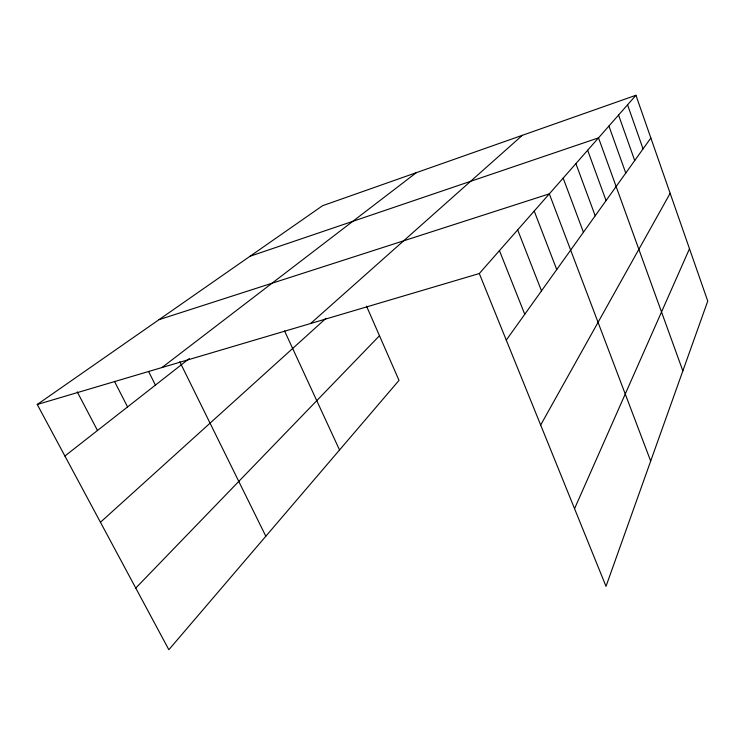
<?xml version="1.0" encoding="UTF-8"?>
<svg xmlns="http://www.w3.org/2000/svg" width="745" height="745" viewBox="0 0 745 745"><rect width="100%" height="100%" fill="white"/><g stroke="black" fill="none" stroke-linecap="round" stroke-linejoin="round"><path stroke-width="1.12" d="M574.553 508.667L689.488 248.737M540.674 425.032L670.155 193.309M506.274 340.12L650.851 137.993M479.305 273.536L635.951 95.276L707.75 301.082L606.011 586.343L479.305 273.536L37.25 404.488L168.845 649.724L399.022 380.378L366.531 306.139M135.767 588.075L379.484 335.734M100.445 522.264L326.031 318.301M310.609 323.507L522.375 135.301M64.899 456.024L189.323 358.541M161.991 367.536L416.306 172.682M37.25 404.488L322.576 205.713L635.951 95.276M250.05 256.243L598.524 137.862L682.848 370.908M159.02 319.661L549.326 193.858L650.683 461.081M77.247 391.879L97.493 430.489M114.432 381.31L127.572 406.919M148.655 371.634L155.426 385.1M179.778 361.753L265.825 536.242M284.534 330.901L339.543 449.989M499.448 250.618L524.759 314.278M517.663 229.888L541.503 290.876M534.212 211.049L556.739 269.578M563.164 178.102L583.437 232.244M575.894 163.611L595.199 215.799M587.647 150.239L606.067 200.61M608.916 126.035L625.763 173.073M618.564 115.056L634.712 160.557M627.56 104.822L643.056 148.888"/></g></svg>
